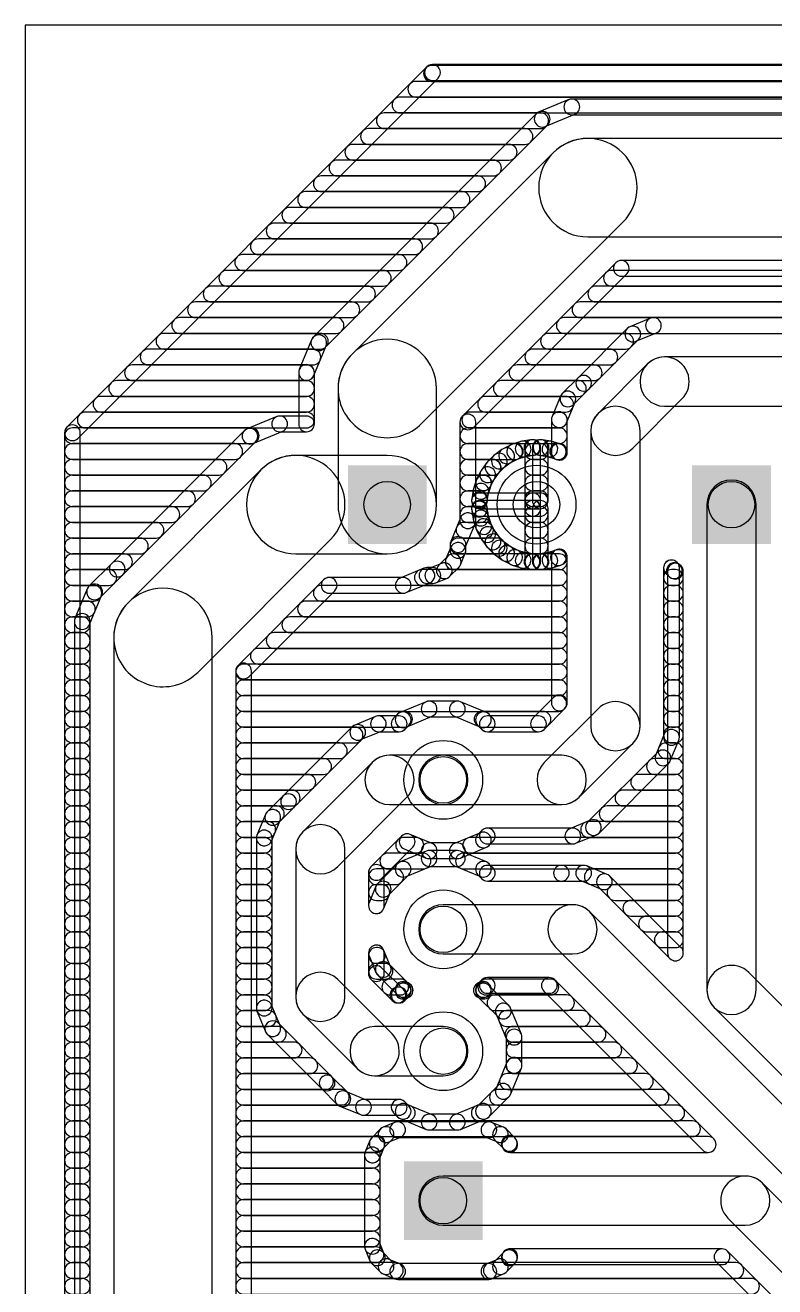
# Model space of a CAD drawing. Extents: x -5.7 to 75.5, y -5.1 to 79.7.
# Drawn here: x -5.71 to 13.64, y 47.13 to 79.68 of the extents above; entities that cross this region are included whole.
import ezdxf

# ---------------------------------------------------------------- set-up
doc = ezdxf.new("R2010")
doc.units = 0
for name, color, linetype in [('16', 175, 'CONTINUOUS'), ('17', 82, 'CONTINUOUS'), ('20', 30, 'CONTINUOUS'), ('44', 253, 'CONTINUOUS')]:
    doc.layers.add(name, color=color, linetype=linetype)

# ---------------------------------------------------------------- blocks, each defined once
blk = doc.blocks.new('SQUAREP')
blk.add_solid([(-0.5, -0.5), (0.5, -0.5), (-0.5, 0.5), (0.5, 0.5)])
blk = doc.blocks.new('ROUNDP')
blk.add_circle((0, 0), 0.5)

msp = doc.modelspace()

# ---------------------------------------------------------------- linework, layer by layer
at = {"layer": '16'}
for points in [[(-4.3521, 69.0205), (4.9445, 78.3171, 1), (4.6571, 78.6045), (-4.6395, 69.3079, 1)], [(4.7752, 78.232), (67.3387, 78.232, 1), (67.3387, 78.6384), (4.7752, 78.6384, 1)], [(4.8008, 78.2576), (67.3881, 78.2576, 1), (67.3881, 78.664), (4.8008, 78.664, 1)], [(4.3688, 77.8256), (66.7695, 77.8256, 1), (66.7695, 78.232), (4.3688, 78.232, 1)], [(3.9624, 77.4192), (66.3344, 77.4192, 1), (66.3344, 77.8256), (3.9624, 77.8256, 1)], [(8.3219, 77.7595), (7.5564, 77.4424, 1), (7.7119, 77.067), (8.4775, 77.3841, 1)], [(57.5643, 77.775), (8.3997, 77.775, 1), (8.3997, 77.3686), (57.5643, 77.3686, 1)], [(7.4905, 77.3984), (1.7228, 71.6307, 1), (2.0102, 71.3433), (7.7779, 77.111, 1)], [(3.556, 77.0128), (7.5955, 77.0128, 1), (7.5955, 77.4192), (3.556, 77.4192, 1)], [(3.1496, 76.6064), (7.1891, 76.6064, 1), (7.1891, 77.0128), (3.1496, 77.0128, 1)], [(7.916, 76.387), (2.7342, 71.2052, 1), (4.5302, 69.4092), (9.712, 74.591, 1)], [(2.7432, 76.2), (6.7827, 76.2, 1), (6.7827, 76.6064), (2.7432, 76.6064, 1)], [(29.21, 76.759), (8.814, 76.759, 1), (8.814, 74.219), (29.21, 74.219, 1)], [(2.3368, 75.7936), (6.3763, 75.7936, 1), (6.3763, 76.2), (2.3368, 76.2, 1)], [(1.9304, 75.3872), (5.9699, 75.3872, 1), (5.9699, 75.7936), (1.9304, 75.7936, 1)], [(1.524, 74.9808), (5.5635, 74.9808, 1), (5.5635, 75.3872), (1.524, 75.3872, 1)], [(1.1176, 74.5744), (5.1571, 74.5744, 1), (5.1571, 74.9808), (1.1176, 74.9808, 1)], [(0.7112, 74.168), (4.7507, 74.168, 1), (4.7507, 74.5744), (0.7112, 74.5744, 1)], [(0.3048, 73.7616), (4.3443, 73.7616, 1), (4.3443, 74.168), (0.3048, 74.168, 1)], [(-0.1016, 73.3552), (3.9379, 73.3552, 1), (3.9379, 73.7616), (-0.1016, 73.7616, 1)], [(5.8587, 69.3008), (9.8204, 73.2625, 1), (9.533, 73.5499), (5.5713, 69.5882, 1)], [(9.6767, 73.203), (27.1272, 73.203, 1), (27.1272, 73.6094), (9.6767, 73.6094, 1)], [(-0.508, 72.9488), (3.5315, 72.9488, 1), (3.5315, 73.3552), (-0.508, 73.3552, 1)], [(9.4225, 72.9488), (27.1272, 72.9488, 1), (27.1272, 73.3552), (9.4225, 73.3552, 1)], [(-0.9144, 72.5424), (3.1251, 72.5424, 1), (3.1251, 72.9488), (-0.9144, 72.9488, 1)], [(9.0161, 72.5424), (27.1272, 72.5424, 1), (27.1272, 72.9488), (9.0161, 72.9488, 1)], [(-1.3208, 72.136), (2.7187, 72.136, 1), (2.7187, 72.5424), (-1.3208, 72.5424, 1)], [(8.6097, 72.136), (27.1272, 72.136, 1), (27.1272, 72.5424), (8.6097, 72.5424, 1)], [(-1.7272, 71.7296), (2.3123, 71.7296, 1), (2.3123, 72.136), (-1.7272, 72.136, 1)], [(8.2033, 71.7296), (27.1272, 71.7296, 1), (27.1272, 72.136), (8.2033, 72.136, 1)], [(10.4293, 72.1205), (9.8971, 71.9001, 1), (10.0526, 71.5247), (10.5848, 71.7451, 1)], [(14.893, 72.136), (10.507, 72.136, 1), (10.507, 71.7296), (14.893, 71.7296, 1)], [(-2.1336, 71.3232), (1.9059, 71.3232, 1), (1.9059, 71.7296), (-2.1336, 71.7296, 1)], [(1.6788, 71.5648), (1.3617, 70.7993, 1), (1.7371, 70.6437), (2.0542, 71.4092, 1)], [(7.7969, 71.3232), (9.7889, 71.3232, 1), (9.7889, 71.7296), (7.7969, 71.7296, 1)], [(9.8312, 71.8561), (8.5612, 70.5861, 1), (8.8486, 70.2987), (10.1186, 71.5687, 1)], [(-2.54, 70.9168), (1.7145, 70.9168, 1), (1.7145, 71.3232), (-2.54, 71.3232, 1)], [(2.3622, 70.3072), (2.3622, 67.31, 1), (4.9022, 67.31), (4.9022, 70.3072, 1)], [(7.3905, 70.9168), (9.3825, 70.9168, 1), (9.3825, 71.3232), (7.3905, 71.3232, 1)], [(10.346, 70.934), (9.076, 69.664, 1), (9.974, 68.766), (11.244, 70.036, 1)], [(14.605, 71.12), (10.795, 71.12, 1), (10.795, 69.85), (14.605, 69.85, 1)], [(-2.9464, 70.5104), (1.5494, 70.5104, 1), (1.5494, 70.9168), (-2.9464, 70.9168, 1)], [(1.3462, 70.7215), (1.3462, 69.3928, 1), (1.7526, 69.3928), (1.7526, 70.7215, 1)], [(6.9841, 70.5104), (8.9761, 70.5104, 1), (8.9761, 70.9168), (6.9841, 70.9168, 1)], [(8.5612, 70.5861), (8.1539, 70.1788, 1), (8.4413, 69.8914), (8.8486, 70.2987, 1)], [(-3.3528, 70.104), (1.5494, 70.104, 1), (1.5494, 70.5104), (-3.3528, 70.5104, 1)], [(6.5777, 70.104), (8.5697, 70.104, 1), (8.5697, 70.5104), (6.5777, 70.5104, 1)], [(-3.7592, 69.6976), (1.5494, 69.6976, 1), (1.5494, 70.104), (-3.7592, 70.104, 1)], [(6.1713, 69.6976), (8.242, 69.6976, 1), (8.242, 70.104), (6.1713, 70.104, 1)], [(8.1099, 70.1129), (7.8895, 69.5807, 1), (8.2649, 69.4252), (8.4853, 69.9574, 1)], [(-4.1656, 69.2912), (1.5494, 69.2912, 1), (1.5494, 69.6976), (-4.1656, 69.6976, 1)], [(5.7649, 69.2912), (8.0772, 69.2912, 1), (8.0772, 69.6976), (5.7649, 69.6976, 1)], [(7.874, 69.503), (7.874, 68.6631, 1), (8.2804, 68.6631), (8.2804, 69.503, 1)], [(8.89, 69.215), (8.89, 61.595, 1), (10.16, 61.595), (10.16, 69.215, 1)], [(-4.2926, -3.8608), (-4.2926, 69.1642, 1), (-4.699, 69.1642), (-4.699, -3.8608, 1)], [(0.7779, 69.5805), (0.0124, 69.2634, 1), (0.1679, 68.888), (0.9335, 69.2051, 1)], [(1.5494, 69.596), (0.8557, 69.596, 1), (0.8557, 69.1896), (1.5494, 69.1896, 1)], [(5.9182, 66.8957), (5.9182, 69.4445, 1), (5.5118, 69.4445), (5.5118, 66.8957, 1)], [(-4.4958, 68.8848), (0.1199, 68.8848, 1), (0.1199, 69.2912), (-4.4958, 69.2912, 1)], [(-0.0535, 69.2194), (-3.4825, 65.7904, 1), (-3.1951, 65.503), (0.2339, 68.932, 1)], [(5.715, 68.8848), (8.0772, 68.8848, 1), (8.0772, 69.2912), (5.715, 69.2912, 1)], [(-4.4958, 68.4784), (-0.3039, 68.4784, 1), (-0.3039, 68.8848), (-4.4958, 68.8848, 1)], [(5.715, 68.4784), (6.9418, 68.4784, 1), (6.9418, 68.8848), (5.715, 68.8848, 1)], [(6.5962, 68.7344), (6.4086, 68.5981, 1), (6.6475, 68.2693), (6.8351, 68.4056, 1)], [(6.83, 68.8563), (6.6234, 68.751, 1), (6.8079, 68.3889), (7.0145, 68.4942, 1)], [(7.08, 68.9402), (6.8595, 68.8685, 1), (6.9851, 68.482), (7.2056, 68.5537, 1)], [(7.3401, 68.9839), (7.111, 68.9476, 1), (7.1746, 68.5462), (7.4036, 68.5825, 1)], [(7.391, 68.9864), (7.3719, 68.9864, 1), (7.3719, 68.58), (7.391, 68.58, 1)], [(7.5942, 67.4068), (7.5942, 68.7832, 1), (7.1878, 68.7832), (7.1878, 67.4068, 1)], [(7.391, 68.4784), (7.5846, 68.4784, 1), (7.5846, 68.8848), (7.391, 68.8848, 1)], [(7.6037, 68.9864), (7.5846, 68.9864, 1), (7.5846, 68.58), (7.6037, 68.58, 1)], [(7.3814, 68.7832), (7.3814, 67.4068, 1), (7.7878, 67.4068), (7.7878, 68.7832, 1)], [(7.8646, 68.9476), (7.6355, 68.9839, 1), (7.572, 68.5825), (7.801, 68.5462, 1)], [(8.1161, 68.8685), (7.8956, 68.9402, 1), (7.77, 68.5537), (7.9905, 68.482, 1)], [(8.0338, 68.4784), (8.0772, 68.4784, 1), (8.0772, 68.8848), (8.0338, 68.8848, 1)], [(8.1695, 68.8441), (8.1456, 68.8563, 1), (7.9611, 68.4942), (7.9849, 68.482, 1)], [(-4.4958, 68.072), (-0.7103, 68.072, 1), (-0.7103, 68.4784), (-4.4958, 68.4784, 1)], [(0.372, 68.208), (-3.057, 64.779, 1), (-1.261, 62.983), (2.168, 66.412, 1)], [(3.6322, 68.58), (1.27, 68.58, 1), (1.27, 66.04), (3.6322, 66.04, 1)], [(5.715, 68.072), (6.3696, 68.072, 1), (6.3696, 68.4784), (5.715, 68.4784, 1)], [(6.1997, 68.3892), (6.0634, 68.2016, 1), (6.3922, 67.9627), (6.5285, 68.1503, 1)], [(6.3844, 68.5774), (6.2204, 68.4134, 1), (6.5078, 68.126), (6.6718, 68.29, 1)], [(7.391, 68.072), (7.5846, 68.072, 1), (7.5846, 68.4784), (7.391, 68.4784, 1)], [(-4.4958, 67.6656), (-1.1167, 67.6656, 1), (-1.1167, 68.072), (-4.4958, 68.072, 1)], [(5.715, 67.6656), (6.1204, 67.6656, 1), (6.1204, 68.072), (5.715, 68.072, 1)], [(5.9293, 67.9383), (5.8576, 67.7178, 1), (6.2441, 67.5922), (6.3158, 67.8127, 1)], [(6.0468, 68.1744), (5.9415, 67.9678, 1), (6.3036, 67.7833), (6.4089, 67.9899, 1)], [(7.391, 67.6656), (7.5846, 67.6656, 1), (7.5846, 68.072), (7.391, 68.072, 1)], [(5.8502, 67.6868), (5.8139, 67.4577, 1), (6.2153, 67.3942), (6.2516, 67.6232, 1)], [(13.1572, 54.7878), (13.1572, 67.31, 1), (11.8872, 67.31), (11.8872, 54.7878, 1)], [(-4.4958, 67.2592), (-1.5231, 67.2592, 1), (-1.5231, 67.6656), (-4.4958, 67.6656, 1)], [(5.715, 67.2592), (6.0204, 67.2592, 1), (6.0204, 67.6656), (5.715, 67.6656, 1)], [(5.8114, 67.4259), (5.8114, 67.4068, 1), (6.2178, 67.4068), (6.2178, 67.4259, 1)], [(6.0146, 67.2036), (7.391, 67.2036, 1), (7.391, 67.61), (6.0146, 67.61, 1)], [(7.391, 67.4164), (6.0146, 67.4164, 1), (6.0146, 67.01), (7.391, 67.01, 1)], [(5.8114, 67.2132), (5.8114, 67.194, 1), (6.2178, 67.1941), (6.2178, 67.2132, 1)], [(5.8139, 67.1623), (5.8502, 66.9332, 1), (6.2516, 66.9968), (6.2153, 67.2258, 1)], [(7.391, 67.2592), (7.5846, 67.2592, 1), (7.5846, 67.6656), (7.391, 67.6656, 1)], [(7.5846, 67.61), (7.391, 67.61, 1), (7.391, 67.2036), (7.5846, 67.2036, 1)], [(7.1878, 67.4068), (7.1878, 67.2132, 1), (7.5942, 67.2132), (7.5942, 67.4068, 1)], [(7.5942, 65.8368), (7.5942, 67.2132, 1), (7.1878, 67.2132), (7.1878, 65.8368, 1)], [(7.391, 67.01), (7.5846, 67.01, 1), (7.5846, 67.4164), (7.391, 67.4164, 1)], [(7.3814, 67.2132), (7.3814, 65.8368, 1), (7.7878, 65.8368), (7.7878, 67.2132, 1)], [(-4.4958, 66.8528), (-1.9295, 66.8528, 1), (-1.9295, 67.2592), (-4.4958, 67.2592, 1)], [(5.6487, 66.2047), (5.9027, 66.8179, 1), (5.5273, 66.9735), (5.2733, 66.3603, 1)], [(5.715, 66.8528), (6.0365, 66.8528, 1), (6.0365, 67.2592), (5.715, 67.2592, 1)], [(5.8576, 66.9022), (5.9293, 66.6817, 1), (6.3158, 66.8073), (6.2441, 67.0278, 1)], [(7.391, 66.8528), (7.5846, 66.8528, 1), (7.5846, 67.2592), (7.391, 67.2592, 1)], [(-4.4958, 66.4464), (-2.3359, 66.4464, 1), (-2.3359, 66.8528), (-4.4958, 66.8528, 1)], [(5.6131, 66.4464), (6.1709, 66.4464, 1), (6.1709, 66.8528), (5.6131, 66.8528, 1)], [(5.9415, 66.6522), (6.0468, 66.4456, 1), (6.4089, 66.6301), (6.3036, 66.8367, 1)], [(6.0634, 66.4184), (6.1997, 66.2308, 1), (6.5285, 66.4697), (6.3922, 66.6573, 1)], [(7.391, 66.4464), (7.5846, 66.4464, 1), (7.5846, 66.8528), (7.391, 66.8528, 1)], [(-4.4958, 66.04), (-2.7423, 66.04, 1), (-2.7423, 66.4464), (-4.4958, 66.4464, 1)], [(5.6642, 66.1323), (5.6642, 66.2825, 1), (5.2578, 66.2825), (5.2578, 66.1323, 1)], [(5.461, 66.04), (6.4712, 66.04, 1), (6.4712, 66.4464), (5.461, 66.4464, 1)], [(6.2204, 66.2066), (6.3844, 66.0426, 1), (6.6718, 66.33), (6.5078, 66.494, 1)], [(7.391, 66.04), (7.5846, 66.04, 1), (7.5846, 66.4464), (7.391, 66.4464, 1)], [(5.525, 65.7558), (5.6487, 66.0546, 1), (5.2733, 66.2101), (5.1495, 65.9113, 1)], [(6.4086, 66.0219), (6.5962, 65.8856, 1), (6.8351, 66.2144), (6.6475, 66.3507, 1)], [(6.6234, 65.869), (6.83, 65.7637, 1), (7.0145, 66.1258), (6.8079, 66.2311, 1)], [(6.8595, 65.7515), (7.08, 65.6798, 1), (7.2056, 66.0663), (6.9851, 66.138, 1)], [(7.8956, 65.6798), (8.1161, 65.7515, 1), (7.9905, 66.138), (7.77, 66.0663, 1)], [(8.1456, 65.7637), (8.1695, 65.7759, 1), (7.9849, 66.138), (7.9611, 66.1258, 1)], [(7.874, 65.9569), (7.874, 62.1947, 1), (8.2804, 62.1947), (8.2804, 65.9569, 1)], [(-4.4958, 65.6336), (-3.1487, 65.6336, 1), (-3.1487, 66.04), (-4.4958, 66.04, 1)], [(-3.4825, 65.7904), (-4.0684, 65.2045, 1), (-3.781, 64.9171), (-3.1951, 65.503, 1)], [(4.8876, 65.2935), (5.1864, 65.4172, 1), (5.0309, 65.7927), (4.7321, 65.6689, 1)], [(5.2523, 65.4613), (5.4809, 65.6899, 1), (5.1936, 65.9773), (4.9649, 65.7486, 1)], [(5.3386, 65.6336), (7.3719, 65.6336, 1), (7.3719, 66.04), (5.3386, 66.04, 1)], [(7.111, 65.6724), (7.3401, 65.6361, 1), (7.4036, 66.0375), (7.1746, 66.0738, 1)], [(7.3719, 65.6336), (7.391, 65.6336, 1), (7.391, 66.04), (7.3719, 66.04, 1)], [(7.391, 65.6336), (7.5846, 65.6336, 1), (7.5846, 66.04), (7.391, 66.04, 1)], [(7.5846, 65.6336), (7.6037, 65.6336, 1), (7.6037, 66.04), (7.5846, 66.04, 1)], [(7.6037, 65.6336), (8.0772, 65.6336, 1), (8.0772, 66.04), (7.6037, 66.04, 1)], [(7.6355, 65.6361), (7.8646, 65.6724, 1), (7.801, 66.0738), (7.572, 66.0375, 1)], [(11.176, 61.307), (11.176, 65.6779, 1), (10.7696, 65.6779), (10.7696, 61.307, 1)], [(10.8291, 65.5343), (10.9021, 65.4613, 1), (11.1895, 65.7486), (11.1165, 65.8216, 1)], [(10.968, 65.4172), (10.9967, 65.4054, 1), (11.1521, 65.7808), (11.1235, 65.7927, 1)], [(10.8712, 65.5931), (10.8712, 55.7431, 1), (11.2776, 55.7431), (11.2776, 65.5931, 1)], [(-4.4958, 65.2272), (-3.5551, 65.2272, 1), (-3.5551, 65.6336), (-4.4958, 65.6336, 1)], [(0.0675, 62.8746), (2.2764, 65.0835, 1), (1.989, 65.3709), (-0.2199, 63.162, 1)], [(2.1327, 65.024), (4.0465, 65.024, 1), (4.0465, 65.4304), (2.1327, 65.4304, 1)], [(4.1243, 65.0395), (4.7375, 65.2935, 1), (4.5819, 65.6689), (3.9687, 65.4149, 1)], [(4.5371, 65.2272), (8.0772, 65.2272, 1), (8.0772, 65.6336), (4.5371, 65.6336, 1)], [(4.6597, 65.278), (4.8099, 65.278, 1), (4.8099, 65.6844), (4.6597, 65.6844, 1)], [(10.9728, 65.2272), (11.0744, 65.2272, 1), (11.0744, 65.6336), (10.9728, 65.6336, 1)], [(-4.4958, 64.8208), (-3.94, 64.8208, 1), (-3.94, 65.2272), (-4.4958, 65.2272, 1)], [(-4.1124, 65.1386), (-4.4295, 64.3731, 1), (-4.0541, 64.2175), (-3.737, 64.983, 1)], [(-3.429, 63.881), (-3.429, 43.815, 1), (-0.889, 43.815), (-0.889, 63.881, 1)], [(1.9295, 64.8208), (8.0772, 64.8208, 1), (8.0772, 65.2272), (1.9295, 65.2272, 1)], [(10.9728, 64.8208), (11.0744, 64.8208, 1), (11.0744, 65.2272), (10.9728, 65.2272, 1)], [(-4.4958, 64.4144), (-4.1083, 64.4144, 1), (-4.1083, 64.8208), (-4.4958, 64.8208, 1)], [(1.5231, 64.4144), (8.0772, 64.4144, 1), (8.0772, 64.8208), (1.5231, 64.8208, 1)], [(10.9728, 64.4144), (11.0744, 64.4144, 1), (11.0744, 64.8208), (10.9728, 64.8208, 1)], [(-4.445, 64.2953), (-4.445, 43.4007, 1), (-4.0386, 43.4007), (-4.0386, 64.2953, 1)], [(-4.4958, 64.008), (-4.2418, 64.008, 1), (-4.2418, 64.4144), (-4.4958, 64.4144, 1)], [(1.1167, 64.008), (8.0772, 64.008, 1), (8.0772, 64.4144), (1.1167, 64.4144, 1)], [(10.9728, 64.008), (11.0744, 64.008, 1), (11.0744, 64.4144), (10.9728, 64.4144, 1)], [(-4.4958, 63.6016), (-4.2418, 63.6016, 1), (-4.2418, 64.008), (-4.4958, 64.008, 1)], [(0.7103, 63.6016), (8.0772, 63.6016, 1), (8.0772, 64.008), (0.7103, 64.008, 1)], [(10.9728, 63.6016), (11.0744, 63.6016, 1), (11.0744, 64.008), (10.9728, 64.008, 1)], [(-4.4958, 63.1952), (-4.2418, 63.1952, 1), (-4.2418, 63.6016), (-4.4958, 63.6016, 1)], [(0.3039, 63.1952), (8.0772, 63.1952, 1), (8.0772, 63.6016), (0.3039, 63.6016, 1)], [(10.9728, 63.1952), (11.0744, 63.1952, 1), (11.0744, 63.6016), (10.9728, 63.6016, 1)], [(-4.4958, 62.7888), (-4.2418, 62.7888, 1), (-4.2418, 63.1952), (-4.4958, 63.1952, 1)], [(0.127, 44.6777), (0.127, 63.0183, 1), (-0.2794, 63.0183), (-0.2794, 44.6777, 1)], [(-0.0762, 62.7888), (8.0772, 62.7888, 1), (8.0772, 63.1952), (-0.0762, 63.1952, 1)], [(10.9728, 62.7888), (11.0744, 62.7888, 1), (11.0744, 63.1952), (10.9728, 63.1952, 1)], [(-4.4958, 62.3824), (-4.2418, 62.3824, 1), (-4.2418, 62.7888), (-4.4958, 62.7888, 1)], [(-0.0762, 62.3824), (8.0772, 62.3824, 1), (8.0772, 62.7888), (-0.0762, 62.7888, 1)], [(10.9728, 62.3824), (11.0744, 62.3824, 1), (11.0744, 62.7888), (10.9728, 62.7888, 1)], [(-4.4958, 61.976), (-4.2418, 61.976, 1), (-4.2418, 62.3824), (-4.4958, 62.3824, 1)], [(-0.0762, 61.976), (8.0617, 61.976, 1), (8.0617, 62.3824), (-0.0762, 62.3824, 1)], [(4.6385, 62.2243), (3.9663, 61.9459, 1), (4.1218, 61.5704), (4.794, 61.8489, 1)], [(5.4438, 62.2398), (4.7162, 62.2398, 1), (4.7162, 61.8334), (5.4438, 61.8334, 1)], [(6.1937, 61.9459), (5.5215, 62.2243, 1), (5.366, 61.8489), (6.0382, 61.5704, 1)], [(7.9335, 62.3384), (7.3944, 61.7993, 1), (7.6818, 61.5119), (8.2209, 62.051, 1)], [(9.076, 62.044), (7.6888, 60.6568, 1), (8.5868, 59.7588), (9.974, 61.146, 1)], [(10.9728, 61.976), (11.0744, 61.976, 1), (11.0744, 62.3824), (10.9728, 62.3824, 1)], [(-4.4958, 61.5696), (-4.2418, 61.5696, 1), (-4.2418, 61.976), (-4.4958, 61.976, 1)], [(-0.0762, 61.5696), (4.0794, 61.5696, 1), (4.0794, 61.976), (-0.0762, 61.976, 1)], [(3.3271, 61.8433), (2.7949, 61.6229, 1), (2.9504, 61.2475), (3.4826, 61.4679, 1)], [(3.9415, 61.8588), (3.4048, 61.8588, 1), (3.4048, 61.4524), (3.9415, 61.4524, 1)], [(3.9004, 61.9019), (3.7978, 61.7993, 1), (4.0852, 61.5119), (4.1878, 61.6145, 1)], [(6.0806, 61.5696), (7.6553, 61.5696, 1), (7.6553, 61.976), (6.0806, 61.976, 1)], [(6.3622, 61.7993), (6.2596, 61.9019, 1), (5.9722, 61.6145), (6.0748, 61.5119, 1)], [(7.5381, 61.8588), (6.2185, 61.8588, 1), (6.2185, 61.4524), (7.5381, 61.4524, 1)], [(10.9728, 61.5696), (11.0744, 61.5696, 1), (11.0744, 61.976), (10.9728, 61.976, 1)], [(-4.4958, 61.1632), (-4.2418, 61.1632, 1), (-4.2418, 61.5696), (-4.4958, 61.5696, 1)], [(-0.0762, 61.1632), (2.8039, 61.1632, 1), (2.8039, 61.5696), (-0.0762, 61.5696, 1)], [(2.729, 61.5789), (0.9412, 59.7911, 1), (1.2286, 59.5037), (3.0164, 61.2915, 1)], [(10.9728, 61.1632), (11.0744, 61.1632, 1), (11.0744, 61.5696), (10.9728, 61.5696, 1)], [(10.9401, 60.6971), (11.1605, 61.2293, 1), (10.7851, 61.3848), (10.5647, 60.8526, 1)], [(-4.4958, 60.7568), (-4.2418, 60.7568, 1), (-4.2418, 61.1632), (-4.4958, 61.1632, 1)], [(-0.0762, 60.7568), (2.3975, 60.7568, 1), (2.3975, 61.1632), (-0.0762, 61.1632, 1)], [(9.1016, 58.8367), (10.8961, 60.6312, 1), (10.6087, 60.9186), (8.8142, 59.1241, 1)], [(10.8291, 60.7568), (11.0744, 60.7568, 1), (11.0744, 61.1632), (10.8291, 61.1632, 1)], [(-4.4958, 60.3504), (-4.2418, 60.3504, 1), (-4.2418, 60.7568), (-4.4958, 60.7568, 1)], [(-0.0762, 60.3504), (1.9911, 60.3504, 1), (1.9911, 60.7568), (-0.0762, 60.7568, 1)], [(3.2438, 60.6568), (1.456, 58.869, 1), (2.354, 57.971), (4.1418, 59.7588, 1)], [(5.08, 60.8428), (3.6928, 60.8428, 1), (3.6928, 59.5728), (5.08, 59.5728, 1)], [(8.1378, 60.8428), (5.08, 60.8428, 1), (5.08, 59.5728), (8.1378, 59.5728, 1)], [(10.5311, 60.3504), (11.0744, 60.3504, 1), (11.0744, 60.7568), (10.5311, 60.7568, 1)], [(-4.4958, 59.944), (-4.2418, 59.944, 1), (-4.2418, 60.3504), (-4.4958, 60.3504, 1)], [(-0.0762, 59.944), (1.5847, 59.944, 1), (1.5847, 60.3504), (-0.0762, 60.3504, 1)], [(10.1247, 59.944), (11.0744, 59.944, 1), (11.0744, 60.3504), (10.1247, 60.3504, 1)], [(-4.4958, 59.5376), (-4.2418, 59.5376, 1), (-4.2418, 59.944), (-4.4958, 59.944, 1)], [(-0.0762, 59.5376), (1.1783, 59.5376, 1), (1.1783, 59.944), (-0.0762, 59.944, 1)], [(9.7183, 59.5376), (11.0744, 59.5376, 1), (11.0744, 59.944), (9.7183, 59.944, 1)], [(0.9412, 59.7911), (0.5339, 59.3838, 1), (0.8213, 59.0964), (1.2286, 59.5037, 1)], [(-4.4958, 59.1312), (-4.2418, 59.1312, 1), (-4.2418, 59.5376), (-4.4958, 59.5376, 1)], [(-0.0762, 59.1312), (0.7719, 59.1312, 1), (0.7719, 59.5376), (-0.0762, 59.5376, 1)], [(0.4899, 59.3179), (0.2695, 58.7857, 1), (0.6449, 58.6302), (0.8653, 59.1624, 1)], [(9.3119, 59.1312), (11.0744, 59.1312, 1), (11.0744, 59.5376), (9.3119, 59.5376, 1)], [(-4.4958, 58.7248), (-4.2418, 58.7248, 1), (-4.2418, 59.1312), (-4.4958, 59.1312, 1)], [(-0.0762, 58.7248), (0.5483, 58.7248, 1), (0.5483, 59.1312), (-0.0762, 59.1312, 1)], [(1.27, 58.42), (1.27, 54.61, 1), (2.54, 54.61), (2.54, 58.42, 1)], [(6.2596, 58.5137), (6.3622, 58.6163, 1), (6.0748, 58.9037), (5.9722, 58.8011, 1)], [(6.2185, 58.5568), (8.4258, 58.5568, 1), (8.4258, 58.9632), (6.2185, 58.9632, 1)], [(8.5035, 58.5723), (9.0357, 58.7927, 1), (8.8802, 59.1681), (8.348, 58.9477, 1)], [(8.8314, 58.7248), (11.0744, 58.7248, 1), (11.0744, 59.1312), (8.8314, 59.1312, 1)], [(-4.4958, 58.3184), (-4.2418, 58.3184, 1), (-4.2418, 58.7248), (-4.4958, 58.7248, 1)], [(-0.0762, 58.3184), (0.4572, 58.3184, 1), (0.4572, 58.7248), (-0.0762, 58.7248, 1)], [(0.254, 58.708), (0.254, 54.322, 1), (0.6604, 54.322), (0.6604, 58.708, 1)], [(3.4965, 57.6766), (4.2909, 58.471, 1), (4.0035, 58.7584), (3.2091, 57.964, 1)], [(4.0541, 58.3184), (4.372, 58.3184, 1), (4.372, 58.7248), (4.0541, 58.7248, 1)], [(4.0694, 58.427), (4.6385, 58.1913, 1), (4.794, 58.5667), (4.225, 58.8024, 1)], [(5.5215, 58.1913), (6.1937, 58.4697, 1), (6.0382, 58.8452), (5.366, 58.5667, 1)], [(5.788, 58.3184), (11.0744, 58.3184, 1), (11.0744, 58.7248), (5.788, 58.7248, 1)], [(-4.4958, 57.912), (-4.2418, 57.912, 1), (-4.2418, 58.3184), (-4.4958, 58.3184, 1)], [(-0.0762, 57.912), (0.4572, 57.912, 1), (0.4572, 58.3184), (-0.0762, 58.3184, 1)], [(3.6477, 57.912), (4.5574, 57.912, 1), (4.5574, 58.3184), (3.6477, 58.3184, 1)], [(4.6385, 58.3687), (3.9663, 58.0903, 1), (4.1218, 57.7148), (4.794, 57.9933, 1)], [(4.7162, 58.1758), (5.4438, 58.1758, 1), (5.4438, 58.5822), (4.7162, 58.5822, 1)], [(5.4438, 58.3842), (4.7162, 58.3842, 1), (4.7162, 57.9778), (5.4438, 57.9778, 1)], [(6.1937, 58.0903), (5.5215, 58.3687, 1), (5.366, 57.9933), (6.0382, 57.7148, 1)], [(5.6026, 57.912), (11.0744, 57.912, 1), (11.0744, 58.3184), (5.6026, 58.3184, 1)], [(3.556, 56.9612), (3.556, 57.8203, 1), (3.1496, 57.8203), (3.1496, 56.9612, 1)], [(3.9004, 58.0463), (3.3859, 57.5318, 1), (3.6733, 57.2444), (4.1877, 57.7589, 1)], [(6.3622, 57.9437), (6.2596, 58.0463, 1), (5.9722, 57.7589), (6.0748, 57.6563, 1)], [(8.1298, 58.0032), (6.2185, 58.0032, 1), (6.2185, 57.5968), (8.1298, 57.5968, 1)], [(8.7058, 58.0032), (8.1298, 58.0032, 1), (8.1298, 57.5968), (8.7058, 57.5968, 1)], [(9.3157, 57.7673), (8.7835, 57.9877, 1), (8.628, 57.6123), (9.1602, 57.3919, 1)], [(-4.4958, 57.5056), (-4.2418, 57.5056, 1), (-4.2418, 57.912), (-4.4958, 57.912, 1)], [(-0.0762, 57.5056), (0.4572, 57.5056, 1), (0.4572, 57.912), (-0.0762, 57.912, 1)], [(3.3528, 57.5056), (3.8503, 57.5056, 1), (3.8503, 57.912), (3.3528, 57.912, 1)], [(8.926, 57.5056), (11.0744, 57.5056, 1), (11.0744, 57.912), (8.926, 57.912, 1)], [(11.2181, 55.8868), (9.3816, 57.7233, 1), (9.0942, 57.4359), (10.9307, 55.5994, 1)], [(-4.4958, 57.0992), (-4.2418, 57.0992, 1), (-4.2418, 57.5056), (-4.4958, 57.5056, 1)], [(-0.0762, 57.0992), (0.4572, 57.0992, 1), (0.4572, 57.5056), (-0.0762, 57.5056, 1)], [(3.3419, 57.4659), (3.1651, 57.039, 1), (3.5405, 56.8835), (3.7174, 57.3104, 1)], [(3.3528, 57.0992), (3.4941, 57.0992, 1), (3.4941, 57.5056), (3.3528, 57.5056, 1)], [(9.5151, 57.0992), (11.0744, 57.0992, 1), (11.0744, 57.5056), (9.5151, 57.5056, 1)], [(-4.4958, 56.6928), (-4.2418, 56.6928, 1), (-4.2418, 57.0992), (-4.4958, 57.0992, 1)], [(-0.0762, 56.6928), (0.4572, 56.6928, 1), (0.4572, 57.0992), (-0.0762, 57.0992, 1)], [(5.08, 55.7172), (8.4178, 55.7172, 1), (8.4178, 56.9872), (5.08, 56.9872, 1)], [(7.9688, 55.9032), (22.411, 41.461, 1), (23.309, 42.359), (8.8668, 56.8012, 1)], [(9.9215, 56.6928), (11.0744, 56.6928, 1), (11.0744, 57.0992), (9.9215, 57.0992, 1)], [(-4.4958, 56.2864), (-4.2418, 56.2864, 1), (-4.2418, 56.6928), (-4.4958, 56.6928, 1)], [(-0.0762, 56.2864), (0.4572, 56.2864, 1), (0.4572, 56.6928), (-0.0762, 56.6928, 1)], [(10.3279, 56.2864), (11.0744, 56.2864, 1), (11.0744, 56.6928), (10.3279, 56.6928, 1)], [(-4.4958, 55.88), (-4.2418, 55.88, 1), (-4.2418, 56.2864), (-4.4958, 56.2864, 1)], [(-0.0762, 55.88), (0.4572, 55.88, 1), (0.4572, 56.2864), (-0.0762, 56.2864, 1)], [(10.7343, 55.88), (11.0744, 55.88, 1), (11.0744, 56.2864), (10.7343, 56.2864, 1)], [(-4.4958, 55.4736), (-4.2418, 55.4736, 1), (-4.2418, 55.88), (-4.4958, 55.88, 1)], [(-0.0762, 55.4736), (0.4572, 55.4736, 1), (0.4572, 55.88), (-0.0762, 55.88, 1)], [(3.556, 55.2097), (3.556, 55.7432, 1), (3.1496, 55.7432), (3.1496, 55.2097, 1)], [(3.1651, 55.6654), (3.3419, 55.2385, 1), (3.7174, 55.394), (3.5405, 55.8209, 1)], [(3.3528, 55.4736), (3.3803, 55.4736, 1), (3.3803, 55.88), (3.3528, 55.88, 1)], [(-4.4958, 55.0672), (-4.2418, 55.0672, 1), (-4.2418, 55.4736), (-4.4958, 55.4736, 1)], [(-0.0762, 55.0672), (0.4572, 55.0672, 1), (0.4572, 55.4736), (-0.0762, 55.4736, 1)], [(3.3528, 55.0672), (3.5755, 55.0672, 1), (3.5755, 55.4736), (3.3528, 55.4736, 1)], [(4.0506, 54.7993), (3.4965, 55.3534, 1), (3.2091, 55.066), (3.7632, 54.5119, 1)], [(3.3859, 55.1726), (3.9004, 54.6581, 1), (4.1877, 54.9455), (3.6733, 55.4599, 1)], [(25.849, 42.359), (12.9712, 55.2368, 1), (12.0732, 54.3388), (24.951, 41.461, 1)], [(-4.4958, 54.6608), (-4.2418, 54.6608, 1), (-4.2418, 55.0672), (-4.4958, 55.0672, 1)], [(-0.0762, 54.6608), (0.4572, 54.6608, 1), (0.4572, 55.0672), (-0.0762, 55.0672, 1)], [(1.456, 54.161), (2.8582, 52.7588, 1), (3.7562, 53.6568), (2.354, 55.059, 1)], [(3.6985, 54.6608), (3.9819, 54.6608, 1), (3.9819, 55.0672), (3.6985, 55.0672, 1)], [(6.2596, 54.6581), (6.3622, 54.7607, 1), (6.0748, 55.0481), (5.9722, 54.9455, 1)], [(6.1781, 54.6608), (7.8585, 54.6608, 1), (7.8585, 55.0672), (6.1781, 55.0672, 1)], [(6.2185, 54.7012), (7.8181, 54.7012, 1), (7.8181, 55.1076), (6.2185, 55.1076, 1)], [(7.6744, 54.7607), (11.7788, 50.6563, 1), (12.0662, 50.9437), (7.9618, 55.0481, 1)], [(3.9415, 54.8588), (3.9069, 54.8588, 1), (3.9069, 54.4524), (3.9415, 54.4524, 1)], [(3.9004, 54.9019), (3.7978, 54.7993, 1), (4.0852, 54.5119), (4.1878, 54.6145, 1)], [(3.9663, 54.6141), (4.019, 54.5923, 1), (4.1745, 54.9677), (4.1218, 54.9896, 1)], [(4.019, 54.9677), (3.9663, 54.9459, 1), (4.1218, 54.5704), (4.1745, 54.5923, 1)], [(6.141, 54.5923), (6.1937, 54.6141, 1), (6.0382, 54.9896), (5.9855, 54.9677, 1)], [(6.1937, 54.9459), (6.141, 54.9677, 1), (5.9855, 54.5923), (6.0382, 54.5704, 1)], [(6.7741, 54.3874), (6.2596, 54.9019, 1), (5.9722, 54.6145), (6.4867, 54.1, 1)], [(-4.4958, 54.2544), (-4.2418, 54.2544, 1), (-4.2418, 54.6608), (-4.4958, 54.6608, 1)], [(-0.0762, 54.2544), (0.4572, 54.2544, 1), (0.4572, 54.6608), (-0.0762, 54.6608, 1)], [(0.2695, 54.2443), (0.4899, 53.7121, 1), (0.8653, 53.8676), (0.6449, 54.3998, 1)], [(6.4165, 54.2544), (8.2649, 54.2544, 1), (8.2649, 54.6608), (6.4165, 54.6608, 1)], [(7.0965, 53.6493), (6.8181, 54.3215, 1), (6.4426, 54.166), (6.7211, 53.4938, 1)], [(-4.4958, 53.848), (-4.2418, 53.848, 1), (-4.2418, 54.2544), (-4.4958, 54.2544, 1)], [(-0.0762, 53.848), (0.5694, 53.848, 1), (0.5694, 54.2544), (-0.0762, 54.2544, 1)], [(6.7101, 53.848), (8.6713, 53.848, 1), (8.6713, 54.2544), (6.7101, 54.2544, 1)], [(-4.4958, 53.4416), (-4.2418, 53.4416, 1), (-4.2418, 53.848), (-4.4958, 53.848, 1)], [(-0.0762, 53.4416), (0.8227, 53.4416, 1), (0.8227, 53.848), (-0.0762, 53.848, 1)], [(0.5339, 53.6462), (1.9361, 52.244, 1), (2.2235, 52.5314), (0.8213, 53.9336, 1)], [(3.3072, 52.5728), (5.08, 52.5728, 1), (5.08, 53.8428), (3.3072, 53.8428, 1)], [(6.8785, 53.4416), (9.0777, 53.4416, 1), (9.0777, 53.848), (6.8785, 53.848, 1)], [(7.112, 52.844), (7.112, 53.5716, 1), (6.7056, 53.5716), (6.7056, 52.844, 1)], [(-4.4958, 53.0352), (-4.2418, 53.0352, 1), (-4.2418, 53.4416), (-4.4958, 53.4416, 1)], [(-0.0762, 53.0352), (1.2291, 53.0352, 1), (1.2291, 53.4416), (-0.0762, 53.4416, 1)], [(6.9088, 53.0352), (9.4841, 53.0352, 1), (9.4841, 53.4416), (6.9088, 53.4416, 1)], [(-4.4958, 52.6288), (-4.2418, 52.6288, 1), (-4.2418, 53.0352), (-4.4958, 53.0352, 1)], [(-0.0762, 52.6288), (1.6355, 52.6288, 1), (1.6355, 53.0352), (-0.0762, 53.0352, 1)], [(6.8181, 52.0941), (7.0965, 52.7663, 1), (6.7211, 52.9218), (6.4426, 52.2496, 1)], [(6.9038, 52.6288), (9.8905, 52.6288, 1), (9.8905, 53.0352), (6.9038, 53.0352, 1)], [(-4.4958, 52.2224), (-4.2418, 52.2224, 1), (-4.2418, 52.6288), (-4.4958, 52.6288, 1)], [(-0.0762, 52.2224), (2.0419, 52.2224, 1), (2.0419, 52.6288), (-0.0762, 52.6288, 1)], [(1.9361, 52.244), (2.3434, 51.8367, 1), (2.6308, 52.1241), (2.2235, 52.5314, 1)], [(6.7355, 52.2224), (10.2969, 52.2224, 1), (10.2969, 52.6288), (6.7355, 52.6288, 1)], [(-4.4958, 51.816), (-4.2418, 51.816, 1), (-4.2418, 52.2224), (-4.4958, 52.2224, 1)], [(-0.0762, 51.816), (2.4483, 51.816, 1), (2.4483, 52.2224), (-0.0762, 52.2224, 1)], [(2.4093, 51.7927), (2.9415, 51.5723, 1), (3.097, 51.9477), (2.5648, 52.1681, 1)], [(6.2596, 51.5137), (6.7741, 52.0282, 1), (6.4867, 52.3155), (5.9722, 51.8011, 1)], [(6.4777, 51.816), (10.7033, 51.816, 1), (10.7033, 52.2224), (6.4777, 52.2224, 1)], [(-4.4958, 51.4096), (-4.2418, 51.4096, 1), (-4.2418, 51.816), (-4.4958, 51.816, 1)], [(-0.0762, 51.4096), (4.1518, 51.4096, 1), (4.1518, 51.816), (-0.0762, 51.816, 1)], [(3.0192, 51.5568), (3.9415, 51.5568, 1), (3.9415, 51.9632), (3.0192, 51.9632, 1)], [(3.7978, 51.6163), (3.9004, 51.5137, 1), (4.1878, 51.8011), (4.0852, 51.9037, 1)], [(3.9663, 51.4697), (4.6385, 51.1913, 1), (4.794, 51.5667), (4.1218, 51.8452, 1)], [(5.5215, 51.1913), (6.1937, 51.4697, 1), (6.0382, 51.8452), (5.366, 51.5667, 1)], [(6.0082, 51.4096), (11.1097, 51.4096, 1), (11.1097, 51.816), (6.0082, 51.816, 1)], [(4.7162, 51.1758), (5.4438, 51.1758, 1), (5.4438, 51.5822), (4.7162, 51.5822, 1)], [(-4.4958, 51.0032), (-4.2418, 51.0032, 1), (-4.2418, 51.4096), (-4.4958, 51.4096, 1)], [(-0.0762, 51.0032), (11.5161, 51.0032, 1), (11.5161, 51.4096), (-0.0762, 51.4096, 1)], [(3.4599, 51.2009), (3.2313, 50.9723, 1), (3.5186, 50.6849), (3.7473, 50.9136, 1)], [(3.8246, 51.3687), (3.5258, 51.245, 1), (3.6813, 50.8695), (3.9801, 50.9933, 1)], [(6.2577, 51.3842), (3.9023, 51.3842, 1), (3.9023, 50.9778), (6.2577, 50.9778, 1)], [(6.6342, 51.245), (6.3354, 51.3687, 1), (6.1799, 50.9933), (6.4787, 50.8695, 1)], [(6.9287, 50.9723), (6.7001, 51.2009, 1), (6.4127, 50.9136), (6.6414, 50.6849, 1)], [(-4.4958, 50.5968), (-4.2418, 50.5968, 1), (-4.2418, 51.0032), (-4.4958, 51.0032, 1)], [(-0.0762, 50.5968), (3.3631, 50.5968, 1), (3.3631, 51.0032), (-0.0762, 51.0032, 1)], [(3.1872, 50.9064), (3.0635, 50.6076, 1), (3.4389, 50.4521), (3.5627, 50.7509, 1)], [(6.9846, 50.8777), (6.9728, 50.9064, 1), (6.5973, 50.7509), (6.6092, 50.7223, 1)], [(11.9225, 51.0032), (6.7969, 51.0032, 1), (6.7969, 50.5968), (11.9225, 50.5968, 1)], [(6.7969, 50.5968), (11.9225, 50.5968, 1), (11.9225, 51.0032), (6.7969, 51.0032, 1)], [(-4.4958, 50.1904), (-4.2418, 50.1904, 1), (-4.2418, 50.5968), (-4.4958, 50.5968, 1)], [(-0.0762, 50.1904), (3.2512, 50.1904, 1), (3.2512, 50.5968), (-0.0762, 50.5968, 1)], [(3.048, 50.5299), (3.048, 48.1745, 1), (3.4544, 48.1745), (3.4544, 50.5299, 1)], [(-4.4958, 49.784), (-4.2418, 49.784, 1), (-4.2418, 50.1904), (-4.4958, 50.1904, 1)], [(-0.0762, 49.784), (3.2512, 49.784, 1), (3.2512, 50.1904), (-0.0762, 50.1904, 1)], [(5.08, 48.7172), (12.8778, 48.7172, 1), (12.8778, 49.9872), (5.08, 49.9872, 1)], [(12.4288, 48.9032), (19.871, 41.461, 1), (20.769, 42.359), (13.3268, 49.8012, 1)], [(-4.4958, 49.3776), (-4.2418, 49.3776, 1), (-4.2418, 49.784), (-4.4958, 49.784, 1)], [(-0.0762, 49.3776), (3.2512, 49.3776, 1), (3.2512, 49.784), (-0.0762, 49.784, 1)], [(-4.4958, 48.9712), (-4.2418, 48.9712, 1), (-4.2418, 49.3776), (-4.4958, 49.3776, 1)], [(-0.0762, 48.9712), (3.2512, 48.9712, 1), (3.2512, 49.3776), (-0.0762, 49.3776, 1)], [(-4.4958, 48.5648), (-4.2418, 48.5648, 1), (-4.2418, 48.9712), (-4.4958, 48.9712, 1)], [(-0.0762, 48.5648), (3.2512, 48.5648, 1), (3.2512, 48.9712), (-0.0762, 48.9712, 1)], [(-4.4958, 48.1584), (-4.2418, 48.1584, 1), (-4.2418, 48.5648), (-4.4958, 48.5648, 1)], [(-0.0762, 48.1584), (3.2512, 48.1584, 1), (3.2512, 48.5648), (-0.0762, 48.5648, 1)], [(3.0635, 48.0968), (3.1872, 47.798, 1), (3.5627, 47.9535), (3.4389, 48.2523, 1)], [(-4.4958, 47.752), (-4.2418, 47.752, 1), (-4.2418, 48.1584), (-4.4958, 48.1584, 1)], [(-0.0762, 47.752), (3.342, 47.752, 1), (3.342, 48.1584), (-0.0762, 48.1584, 1)], [(3.2313, 47.7321), (3.4599, 47.5035, 1), (3.7473, 47.7908), (3.5186, 48.0195, 1)], [(3.5258, 47.4594), (3.8246, 47.3357, 1), (3.9801, 47.7111), (3.6813, 47.8349, 1)], [(6.3354, 47.3357), (6.6342, 47.4594, 1), (6.4787, 47.8349), (6.1799, 47.7111, 1)], [(6.7001, 47.5035), (6.9287, 47.7321, 1), (6.6414, 48.0195), (6.4127, 47.7908, 1)], [(6.9728, 47.798), (6.9846, 47.8267, 1), (6.6092, 47.9821), (6.5973, 47.9535, 1)], [(6.7969, 47.7012), (12.2781, 47.7012, 1), (12.2781, 48.1076), (6.7969, 48.1076, 1)], [(12.1344, 47.7607), (18.7285, 41.1666, 1), (19.0159, 41.454), (12.4218, 48.0481, 1)], [(-4.4958, 47.3456), (-4.2418, 47.3456, 1), (-4.2418, 47.752), (-4.4958, 47.752, 1)], [(-0.0762, 47.3456), (3.841, 47.3456, 1), (3.841, 47.752), (-0.0762, 47.752, 1)], [(3.9023, 47.3202), (6.2577, 47.3202, 1), (6.2577, 47.7266), (3.9023, 47.7266, 1)], [(6.319, 47.3456), (12.6337, 47.3456, 1), (12.6337, 47.752), (6.319, 47.752, 1)], [(-4.4958, 46.9392), (-4.2418, 46.9392, 1), (-4.2418, 47.3456), (-4.4958, 47.3456, 1)], [(-0.0762, 46.9392), (13.0401, 46.9392, 1), (13.0401, 47.3456), (-0.0762, 47.3456, 1)]]:
    msp.add_lwpolyline(points, format="xyb", close=True, dxfattribs=at)
at = {"layer": '20'}
for p, q in [((75.545, 79.68), (-5.715, 79.68)), ((-5.715, 79.68), (-5.715, -5.08))]:
    msp.add_line(p, q, dxfattribs=at)
at = {"layer": '44'}
for centre in [(3.6322, 67.31), (7.4878, 67.31), (12.5222, 67.31), (5.08, 60.2078), (5.08, 56.3522), (5.08, 53.2078), (5.08, 49.3522)]:
    msp.add_circle(centre, 0.6, dxfattribs=at)

# ---------------------------------------------------------------- block references
at = {"layer": '17', "xscale": 2.032, "yscale": 2.032}
for name, p in [('SQUAREP', (3.6322, 67.31)), ('SQUAREP', (3.6322, 67.31)), ('ROUNDP', (7.4878, 67.31)), ('ROUNDP', (7.4878, 67.31)), ('SQUAREP', (12.5222, 67.31)), ('SQUAREP', (12.5222, 67.31))]:
    msp.add_blockref(name, p, dxfattribs=at)
at = {"layer": '17', "xscale": 2.032, "yscale": 2.032, "rotation": 90}
for name, p in [('ROUNDP', (5.08, 60.2078)), ('ROUNDP', (5.08, 60.2078)), ('ROUNDP', (5.08, 56.3522)), ('ROUNDP', (5.08, 56.3522)), ('ROUNDP', (5.08, 53.2078)), ('ROUNDP', (5.08, 53.2078)), ('SQUAREP', (5.08, 49.3522)), ('SQUAREP', (5.08, 49.3522))]:
    msp.add_blockref(name, p, dxfattribs=at)

doc.saveas('drawing.dxf')
